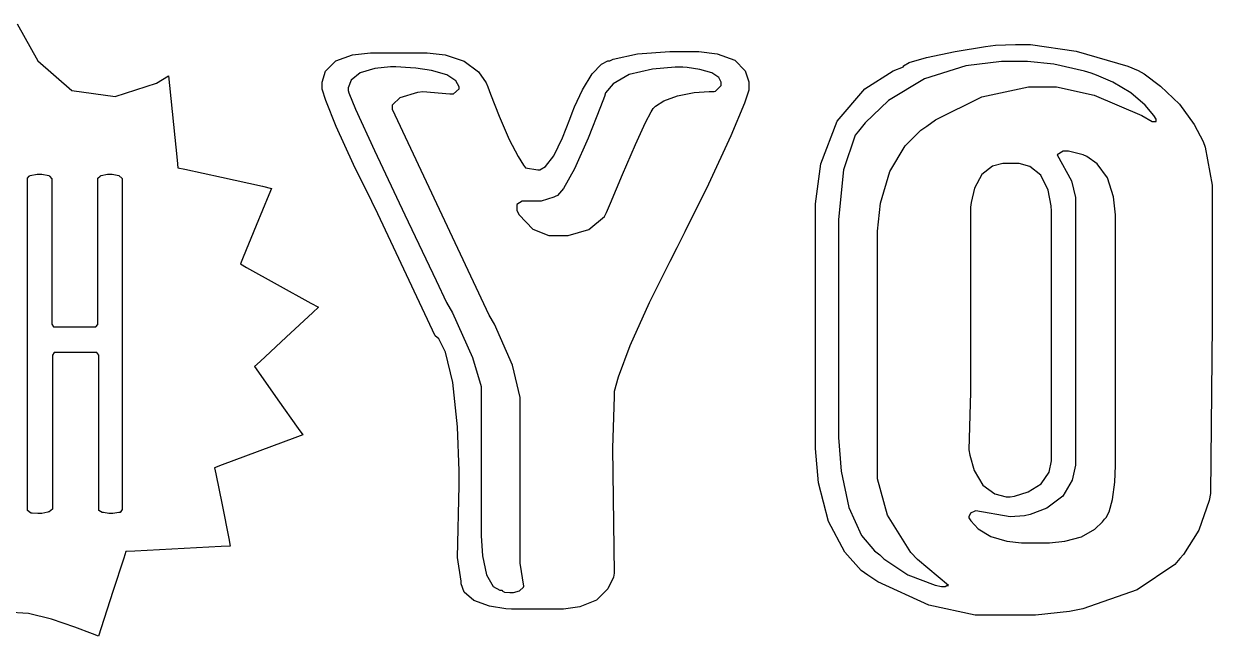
# Model space of a CAD drawing. Extents: x 55 to 302, y 40 to 307.
# Drawn here: x 137.5 to 215.1, y 43.1 to 83.1 of the extents above; entities that cross this region are included whole.
import ezdxf

# ---------------------------------------------------------------- set-up
doc = ezdxf.new("R2010")
doc.units = 0
doc.header["$MEASUREMENT"] = 0

msp = doc.modelspace()

# ---------------------------------------------------------------- linework, layer by layer
at = {"color": 42}
msp.add_lwpolyline([(137.115, 83.0654), (138.47, 80.6358), (140.687, 78.7093), (143.513, 78.3262), (146.207, 79.193), (147.002, 79.6576), (147.063, 79.0402), (147.315, 76.4879), (147.548, 74.1634), (147.602, 73.6604), (148.051, 73.5637), (150.442, 73.043), (153.114, 72.4517), (153.705, 72.3194), (153.537, 71.906), (152.713, 69.8899), (151.871, 67.8215), (151.694, 67.3806), (152.091, 67.1601), (154.074, 66.0495), (156.271, 64.8324), (156.774, 64.5583), (156.411, 64.2151), (154.679, 62.5919), (152.965, 61.0044), (152.612, 60.6778), (152.867, 60.3169), (154.128, 58.5212), (155.459, 56.6388), (155.751, 56.2321), (155.23, 56.0395), (150.486, 54.2576), (150.001, 54.0812), (150.079, 53.6758), (150.486, 51.6558), (150.927, 49.4605), (151.025, 48.9659), (150.424, 48.9398), (144.789, 48.6406), (144.216, 48.6131), (144.074, 48.1722), (143.368, 45.9892), (142.592, 43.6136), (142.416, 43.0749), (142.033, 43.2223), (140.884, 43.6644), (139.351, 44.1935), (137.848, 44.5548), (136.401, 44.6401)], dxfattribs=at)
for points in [[(202.248, 81.704), (203.238, 81.704), (206.211, 81.2807), (209.576, 80.2929), (210.256, 80.0104), (210.639, 79.787), (211.722, 79.0004), (212.944, 77.8235), (213.916, 76.4879), (214.486, 75.3854), (214.629, 75.0013), (215.088, 72.5318), (215.088, 63.4298), (214.982, 52.3875), (214.894, 51.9465), (214.215, 50.0063), (213.218, 48.4188), (212.972, 48.1542), (212.645, 47.7573), (210.193, 46.0954), (206.648, 44.873), (205.776, 44.6966), (203.553, 44.45), (200.624, 44.45), (199.62, 44.45), (196.608, 45.1072), (193.278, 46.6288), (192.617, 47.0598), (192.191, 47.3675), (191.115, 48.562), (190.045, 50.5714), (189.406, 53.0835), (189.195, 55.3406), (189.195, 56.0917), (189.195, 70.4494), (189.195, 71.3176), (189.552, 73.9179), (190.627, 76.7031), (192.424, 78.8141), (194.276, 79.9994), (194.946, 80.2569), (194.946, 80.3286), (195.322, 80.5423), (196.449, 80.8701), (198.323, 81.2451), (200.287, 81.5703), (200.943, 81.6681), (202.248, 81.704)], [(180.41, 81.2451), (181.187, 81.2451), (181.587, 81.2451), (182.786, 81.1071), (183.934, 80.6898), (184.624, 79.9952), (184.856, 79.266), (184.856, 79.0222), (184.856, 78.7382), (184.563, 77.8852), (183.687, 75.7424), (182.221, 72.5936), (180.686, 69.4739), (180.163, 68.4389), (179.7, 67.5499), (178.362, 64.8547), (177.085, 62.0406), (176.324, 60.0012), (176.072, 59.0543), (176.072, 58.7375), (175.966, 55.3501), (176.072, 47.202), (176.018, 46.9332), (175.661, 46.1641), (174.91, 45.4258), (173.823, 44.9848), (172.756, 44.8388), (172.402, 44.8388), (169.369, 44.8388), (169.008, 44.862), (167.933, 45.0356), (166.908, 45.412), (166.292, 45.9602), (166.088, 46.4951), (166.088, 46.6729), (165.842, 48.2244), (165.946, 52.9167), (165.946, 53.873), (165.847, 56.7408), (165.553, 59.6417), (165.067, 61.6232), (164.626, 62.5038), (164.394, 62.6883), (160.654, 70.6617), (160.248, 71.4636), (159.06, 73.8837), (157.925, 76.3503), (157.246, 78.0644), (157.022, 78.7837), (157.022, 79.0222), (157.022, 79.2593), (157.24, 79.9705), (157.898, 80.6415), (159.001, 81.0426), (160.163, 81.1749), (160.55, 81.1749), (163.477, 81.1749), (163.867, 81.1749), (165.037, 81.0369), (166.281, 80.6192), (167.207, 79.925), (167.71, 79.2138), (167.816, 78.952), (167.997, 78.4712), (168.563, 77.0336), (169.222, 75.5124), (169.795, 74.3878), (170.144, 73.8269), (170.285, 73.6604), (171.097, 73.5182), (171.221, 73.5182), (171.593, 73.7514), (172.128, 74.4499), (172.704, 75.6172), (173.179, 76.8435), (173.32, 77.2583), (173.473, 77.6358), (173.992, 78.7411), (174.633, 79.7994), (175.234, 80.4347), (175.65, 80.6457), (175.79, 80.6457), (176.01, 80.7434), (177.598, 81.0906), (179.706, 81.2451), (180.41, 81.2451)], [(158.714, 78.7054), (158.749, 78.5467), (159.197, 77.4869), (160.43, 74.7808), (162.41, 70.5788), (164.452, 66.3004), (165.136, 64.8751), (165.515, 64.1876), (166.832, 61.2786), (167.393, 59.3729), (167.393, 58.7375), (167.393, 50.0585), (167.393, 49.6245), (167.478, 48.321), (167.736, 47.074), (168.166, 46.3243), (168.617, 46.0735), (168.768, 46.0735), (168.768, 46.0456), (168.923, 45.9631), (169.257, 45.9313), (169.369, 45.9313), (169.5, 45.9313), (169.893, 46.0375), (170.153, 46.2841), (170.179, 46.3543), (169.933, 47.8374), (169.933, 57.9617), (169.933, 58.6645), (169.43, 60.7702), (168.257, 63.4478), (167.922, 64.0292), (161.608, 77.4707), (161.608, 77.6111), (161.608, 77.7723), (162.106, 78.2546), (163.256, 78.5894), (163.583, 78.6335), (165.347, 78.4931), (165.593, 78.4931), (165.946, 78.8098), (165.946, 78.9411), (165.748, 79.3337), (165.152, 79.7373), (164.16, 80.0213), (163.118, 80.1645), (162.771, 80.1867), (161.819, 80.2569), (161.477, 80.2513), (160.455, 80.1441), (159.486, 79.852), (158.906, 79.375), (158.714, 78.8734), (158.714, 78.7054)], [(171.027, 71.4735), (170.075, 71.4735), (169.722, 71.2611), (169.722, 70.8723), (169.863, 70.5997), (170.753, 69.6528), (171.804, 69.2506), (172.156, 69.2506), (172.615, 69.2506), (173.064, 69.2506), (174.413, 69.6214), (175.435, 70.4854), (175.577, 70.7319), (175.828, 71.3564), (176.601, 73.2208), (177.451, 75.1815), (178.122, 76.6216), (178.479, 77.3204), (178.612, 77.5409), (178.762, 77.6841), (179.298, 78.0246), (180.194, 78.365), (181.295, 78.5675), (182.272, 78.6335), (182.598, 78.6335), (182.677, 78.6694), (183.056, 79.0402), (183.056, 79.1626), (183.056, 79.2593), (182.902, 79.5472), (182.438, 79.852), (181.657, 80.0763), (180.829, 80.1991), (180.552, 80.221), (180.053, 80.221), (178.561, 80.1028), (177.041, 79.7458), (175.998, 79.1503), (175.513, 78.5467), (175.437, 78.3167), (175.177, 77.6305), (174.363, 75.5869), (173.473, 73.5859), (172.762, 72.3194), (172.375, 71.8439), (172.226, 71.7903), (172.128, 71.7381), (171.301, 71.4735), (171.027, 71.4735)], [(190.712, 69.2146), (190.712, 56.7972), (190.712, 56.0613), (190.877, 53.8536), (191.378, 51.4752), (192.214, 49.6591), (193.05, 48.6502), (193.392, 48.4008), (193.665, 48.1362), (195.218, 47.0835), (197.018, 46.3998), (197.415, 46.3201), (197.662, 46.3201), (197.768, 46.3903), (197.872, 46.3903), (195.862, 48.084), (195.429, 48.5429), (193.908, 50.9722), (193.252, 53.3576), (193.252, 54.1514), (193.252, 68.8979), (193.252, 69.5124), (193.45, 71.3521), (194.05, 73.4176), (195.052, 75.0947), (196.07, 76.1146), (196.461, 76.3764), (197.025, 76.8008), (200.063, 78.3001), (203.104, 78.952), (204.118, 78.952), (204.932, 78.952), (207.38, 78.3925), (210.494, 77.0738), (211.173, 76.6932), (211.42, 76.6932), (211.42, 76.8354), (211.273, 77.0834), (210.719, 77.7558), (209.779, 78.5604), (208.602, 79.2522), (207.546, 79.7098), (207.187, 79.834), (206.762, 79.9663), (204.743, 80.421), (203.029, 80.6097), (202.458, 80.6097), (202.106, 80.6097), (201.333, 80.6097), (199.016, 80.3257), (196.307, 79.4727), (193.976, 78.0507), (192.443, 76.6064), (192.017, 76.0596), (191.797, 75.7865), (191.033, 73.5238), (190.712, 70.2924), (190.712, 69.2146)], [(204.964, 74.5063), (205.916, 72.8126), (206.163, 71.7201), (206.163, 54.5744), (206.163, 54.2466), (205.956, 53.2585), (205.337, 52.2168), (204.302, 51.4449), (203.219, 51.0247), (202.847, 50.9404), (201.895, 50.8702), (199.672, 51.259), (199.592, 51.2505), (199.324, 51.1087), (199.213, 50.8773), (199.213, 50.8), (199.335, 50.6028), (199.823, 50.0849), (200.647, 49.579), (201.688, 49.2774), (202.636, 49.1765), (202.953, 49.1765), (204.152, 49.1765), (204.48, 49.1765), (205.468, 49.276), (206.56, 49.5695), (207.426, 50.056), (207.938, 50.5411), (208.069, 50.7298), (208.168, 50.8222), (208.372, 51.2064), (208.592, 52.0044), (208.727, 53.1262), (208.774, 54.2135), (208.774, 54.5744), (208.774, 70.2028), (208.774, 70.594), (208.642, 71.7642), (208.245, 73.0042), (207.584, 73.9193), (206.907, 74.4072), (206.658, 74.5063), (205.705, 74.7529), (205.353, 74.7529), (204.964, 74.5063)], [(199.319, 59.0201), (199.213, 55.2457), (199.266, 54.9053), (199.558, 53.9034), (200.117, 52.9442), (200.895, 52.3681), (201.644, 52.1751), (201.895, 52.1751), (202.195, 52.2235), (203.077, 52.4951), (203.926, 53.0324), (204.439, 53.7944), (204.611, 54.5387), (204.611, 54.7867), (204.611, 70.8381), (204.588, 71.181), (204.381, 72.2023), (203.906, 73.1711), (203.192, 73.7514), (202.484, 73.9429), (202.248, 73.9429), (201.648, 73.9429), (201.422, 73.9429), (200.749, 73.7651), (200.06, 73.2289), (199.584, 72.336), (199.354, 71.4015), (199.319, 71.0847), (199.319, 59.0201)]]:
    msp.add_lwpolyline(points, close=True, dxfattribs=at)
at = {"color": 7}
msp.add_lwpolyline([(143.793, 51.1528), (143.749, 51.1447), (143.357, 51.0826), (143.228, 51.0826), (143.095, 51.0826), (142.743, 51.1447), (142.699, 51.1528), (142.655, 51.1623), (142.452, 51.2879), (142.452, 51.3292), (142.452, 61.3833), (142.452, 61.437), (142.32, 61.5957), (142.276, 61.5957), (139.56, 61.5957), (139.524, 61.5957), (139.417, 61.437), (139.417, 61.3833), (139.417, 51.4354), (139.417, 51.3747), (139.215, 51.2064), (139.171, 51.1888), (139.127, 51.1708), (138.736, 51.0826), (138.606, 51.0826), (138.464, 51.0826), (138.086, 51.1087), (138.042, 51.1168), (137.998, 51.1267), (137.796, 51.2794), (137.796, 51.3292), (137.796, 72.9188), (137.796, 72.9728), (137.909, 73.1146), (137.936, 73.1312), (137.962, 73.1492), (138.418, 73.2374), (138.571, 73.2374), (138.73, 73.2374), (139.179, 73.1492), (139.207, 73.1312), (139.233, 73.1146), (139.383, 72.9425), (139.383, 72.8846), (139.383, 63.5), (139.383, 63.4478), (139.488, 63.2876), (139.524, 63.2876), (142.205, 63.2876), (142.25, 63.2876), (142.382, 63.4199), (142.382, 63.464), (142.382, 72.9188), (142.382, 72.9728), (142.53, 73.1146), (142.558, 73.1312), (142.592, 73.1492), (143.015, 73.2374), (143.158, 73.2374), (143.308, 73.2374), (143.761, 73.1545), (143.969, 72.952), (143.969, 72.8846), (143.969, 51.3652), (143.979, 51.3486), (143.837, 51.1623), (143.793, 51.1528)], close=True, dxfattribs=at)

doc.saveas('drawing.dxf')
